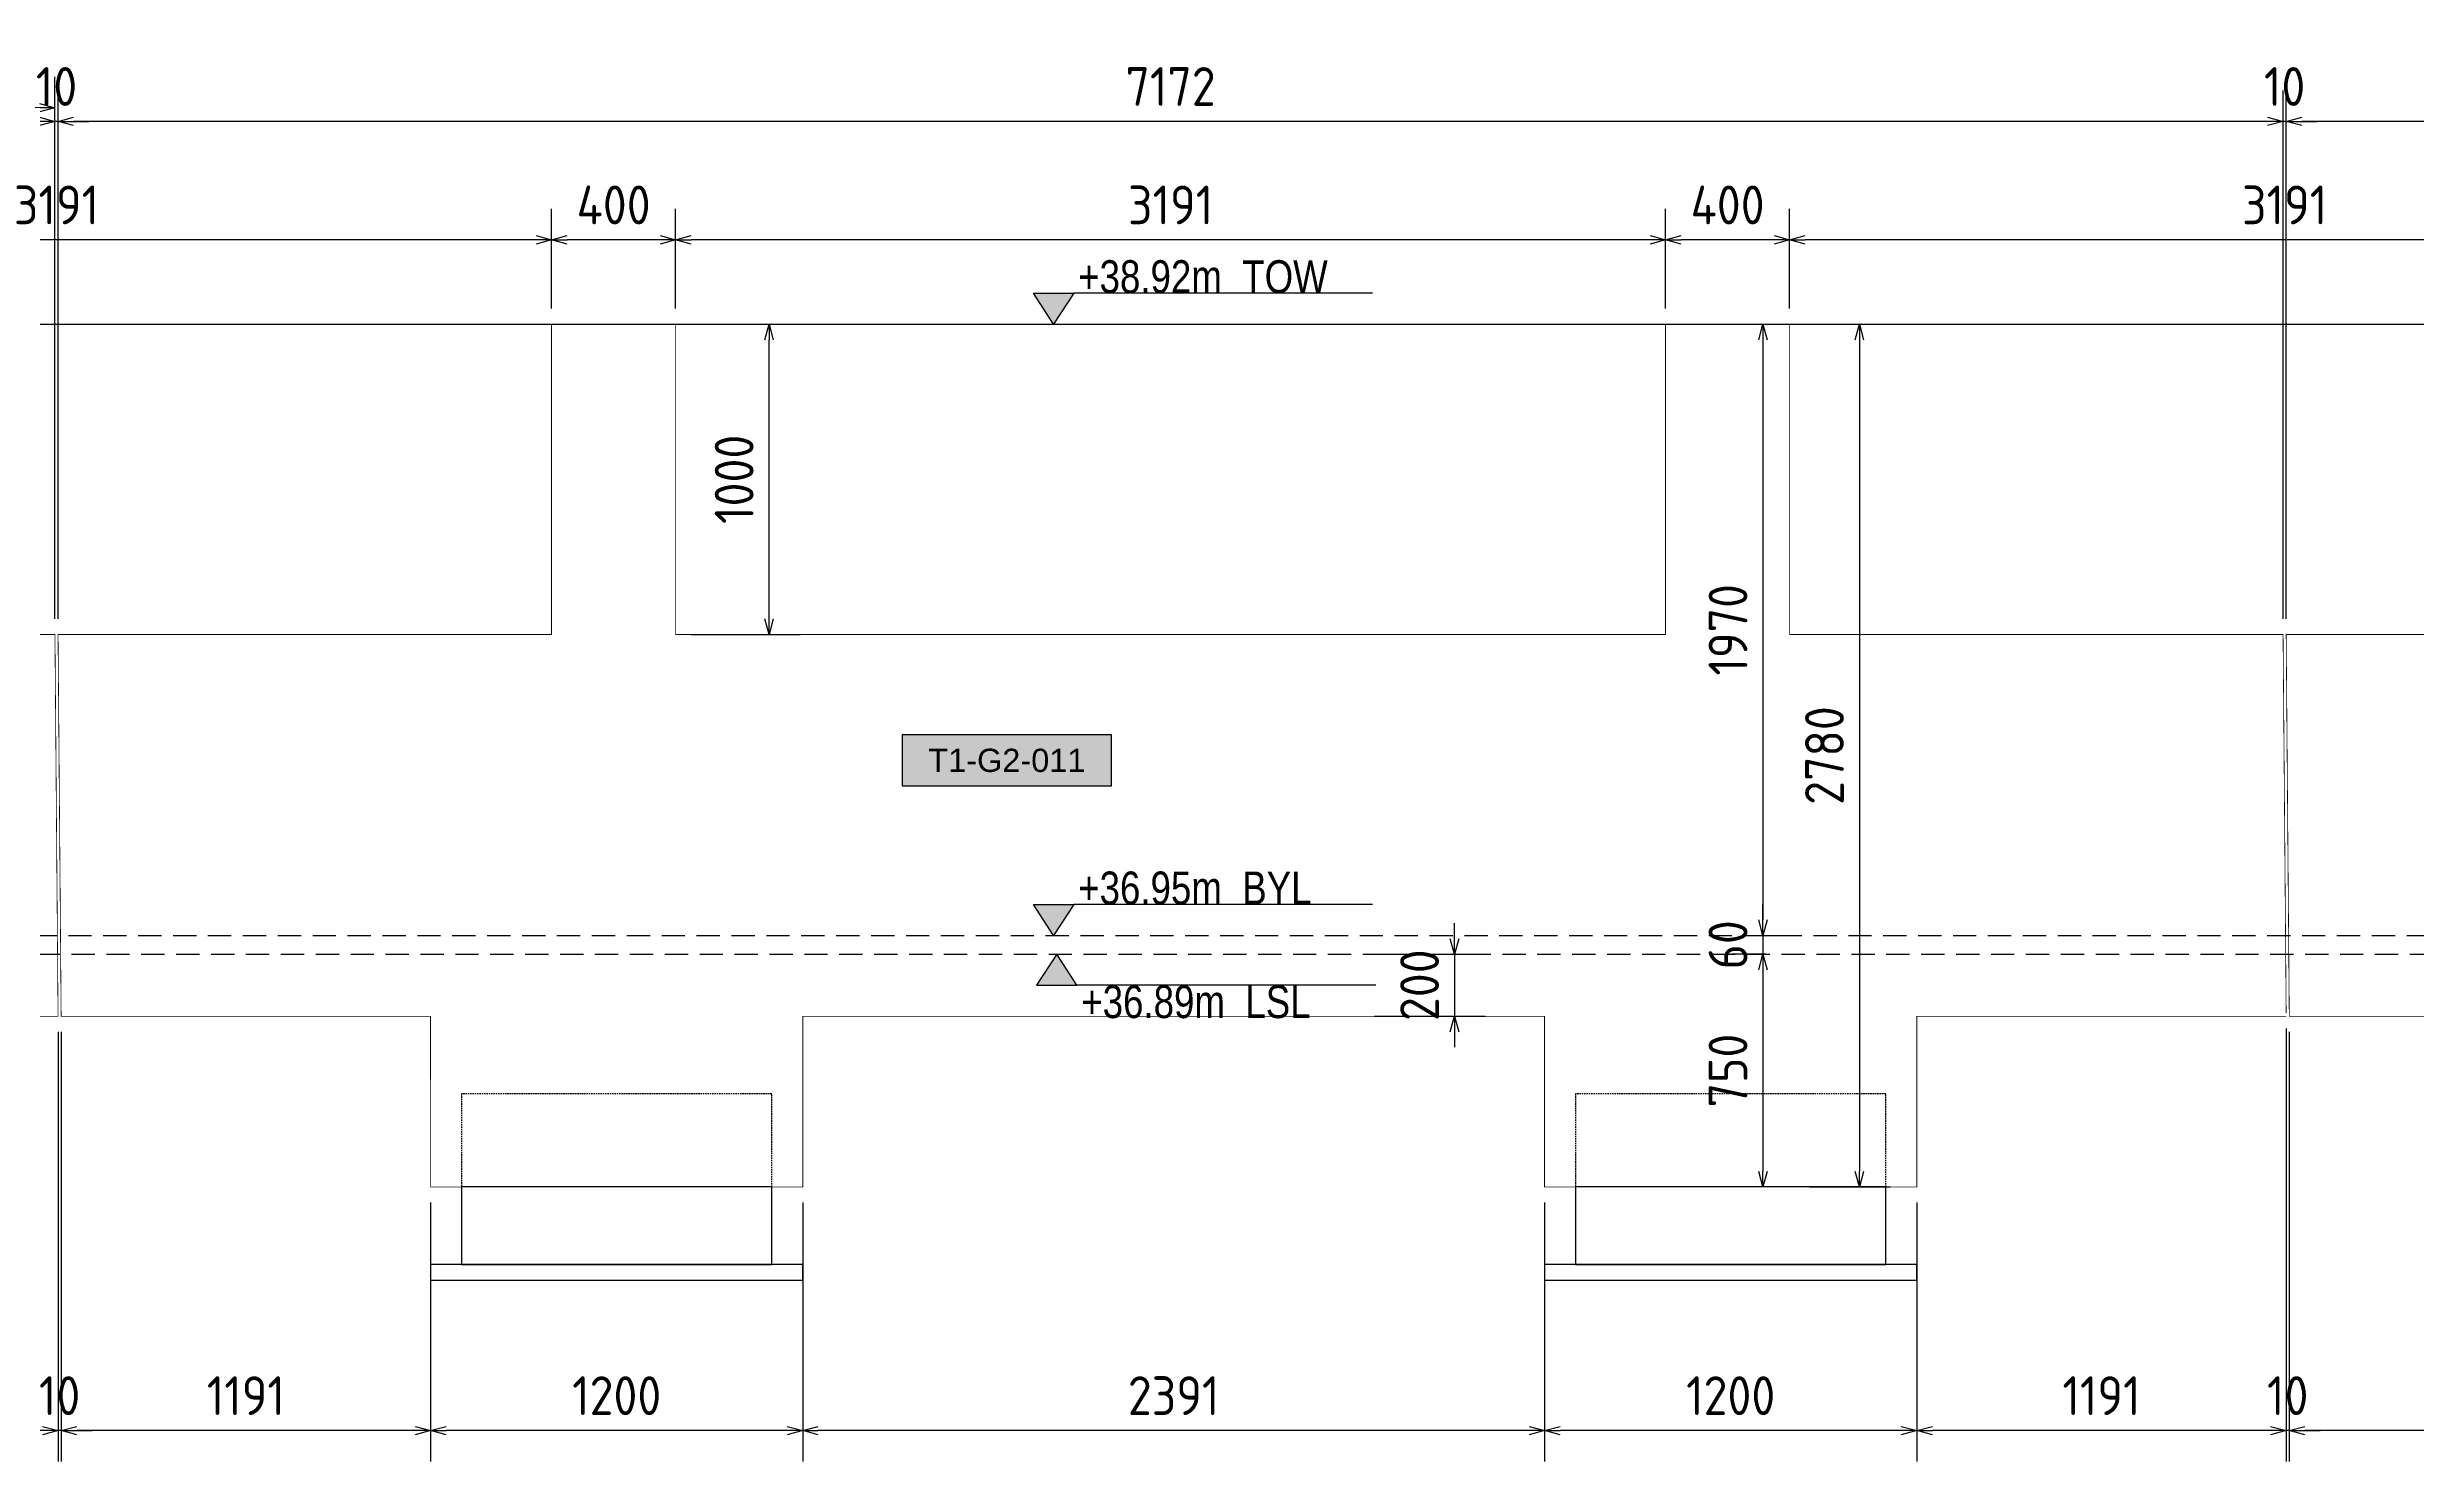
# Model space of a CAD drawing. Header units: centimetres. Extents: x -6122352 to 6876996, y -1694241 to 2592194.
# Drawn here: x 3308152 to 3315789, y 116552 to 121110 of the extents above; entities that cross this region are included whole.
import ezdxf
from ezdxf.enums import TextEntityAlignment as Align

# ---------------------------------------------------------------- set-up
doc = ezdxf.new("R2010")
doc.units = ezdxf.units.CM
doc.header["$MEASUREMENT"] = 0
doc.header["$PDMODE"] = 66
doc.header["$PDSIZE"] = 100
for name, pattern in [('23585-XR-AR-END-SETTING OUT PLAN$0$HIDDEN', [0.375, 0.25, -0.125]), ('CENTER', [2, 1.25, -0.25, 0.25, -0.25]), ('DASHED2', [0.375, 0.25, -0.125])]:
    doc.linetypes.add(name, pattern=pattern)
doc.layers.get('Defpoints').update_dxf_attribs({"color": 255, "linetype": 'CENTER'})
for name, color, linetype in [('00-MI-DIM', 7, 'Continuous'), ('@MI-TYPE-01', 30, 'Continuous'), ('@MI-TYPE-02', 6, 'Continuous'), ('JML-Dimension', 1, 'Continuous'), ('PANEL-TAGS', 7, 'Continuous'), ('SECTION', 130, 'Continuous')]:
    doc.layers.add(name, color=color, linetype=linetype)
doc.styles.add('PANELTAG_STYLE', font='arial.ttf')
doc.styles.add('Schueco-BEMSTIL', font='isocpeur.ttf', dxfattribs={"width": 0.9})
doc.styles.add('txt-Pisa-std', font='arial.ttf', dxfattribs={"width": 0.8})
doc.dimstyles.new('MI- JWC-TXT-2.5 MM', dxfattribs={"dimscale": 1.5, "dimtxt": 2.5, "dimasz": 1, "dimexe": 2, "dimexo": 1, "dimgap": 1, "dimtad": 1, "dimdec": 0, "dimdsep": 46, "dimtxsty": 'Schueco-BEMSTIL', "dimblk": 'OPEN30', "dimcen": 0, "dimdle": 2, "dimclrd": 140, "dimclre": 8, "dimclrt": 40, "dimadec": 0, "dimazin": 2, "dimtfac": 1, "dimtdec": 0, "dimtix": 1, "dimtmove": 2, "dimatfit": 3, "dimldrblk": 'OPEN', "dimfxl": 2, "dimlwd": -1, "dimlwe": -1, "dimarcsym": 0})

# ---------------------------------------------------------------- blocks, each defined once
blk = doc.blocks.new('T1-FOOTING ELEVATION')
at = {"color": 9}
blk.add_lwpolyline([(-600, -250), (600, -250), (600, -300), (-600, -300)], close=True, dxfattribs=at)
at = {"layer": '@MI-TYPE-01', "color": 114, "linetype": '23585-XR-AR-END-SETTING OUT PLAN$0$HIDDEN', "ltscale": 20, "true_color": 0x139b48}
blk.add_lwpolyline([(-500, 0), (-500, 300), (500, 300), (500, 0)], dxfattribs=at)
at = {"layer": '@MI-TYPE-01', "color": 114, "true_color": 0x139b48}
blk.add_lwpolyline([(-500, 0), (500, 0), (500, -250), (-500, -250)], close=True, dxfattribs=at)
blk = doc.blocks.new('_Open30')
at = {"color": 0, "linetype": 'ByBlock', "lineweight": -2}
for p, q in [((-1, 0.27), (0, 0)), ((0, 0), (-1, -0.27)), ((0, 0), (-1, 0))]:
    blk.add_line(p, q, dxfattribs=at)
blk = doc.blocks.new('*D1158')
at = {"layer": '@MI-TYPE-02', "color": 8, "transparency": 16777216}
for p, q in [((3313617.8, 120217.8), (3313781.7, 120217.8)), ((3313617.8, 118247.8), (3313781.7, 118247.8))]:
    blk.add_line(p, q, dxfattribs=at)
at = {"layer": '@MI-TYPE-02', "color": 140, "transparency": 16777216}
blk.add_line((3313681.7, 120167.8), (3313681.7, 118297.8), dxfattribs=at)
at = {"layer": 'Defpoints', "color": 0, "transparency": 16777216}
for p in [(3313567.8, 120217.8), (3313567.8, 118247.8), (3313681.7, 118247.8)]:
    blk.add_point(p, dxfattribs=at)
at = {"layer": '@MI-TYPE-02', "color": 140, "transparency": 16777216, "xscale": 50, "yscale": 50, "zscale": 50}
for p, rotation in [((3313681.7, 120217.8), 90), ((3313681.7, 118247.8), 270)]:
    blk.add_blockref('_Open30', p, dxfattribs=dict(at, rotation=rotation))
at = {"layer": '@MI-TYPE-02', "color": 40, "transparency": 16777216, "insert": (3313569.2, 119232.8), "char_height": 125, "attachment_point": 5, "rotation": 90, "style": 'Schueco-BEMSTIL'}
blk.add_mtext('1970', dxfattribs=at)
blk = doc.blocks.new('_Open')
at = {"color": 0, "linetype": 'ByBlock', "lineweight": -2}
for p, q in [((-1, 0.2), (0, 0)), ((-1, -0.2), (0, 0)), ((0, 0), (-1, 0))]:
    blk.add_line(p, q, dxfattribs=at)
blk = doc.blocks.new('*D1159')
at = {"layer": '@MI-TYPE-02', "color": 140, "transparency": 16777216}
for p, q in [((3313681.7, 118297.8), (3313681.7, 118347.8)), ((3313681.7, 118247.8), (3313681.7, 118187.5)), ((3313681.7, 118137.5), (3313681.7, 118087.5))]:
    blk.add_line(p, q, dxfattribs=at)
at = {"layer": '@MI-TYPE-02', "color": 8, "transparency": 16777216}
for p, q in [((3313617.8, 118247.8), (3313781.7, 118247.8)), ((3313691.5, 118187.5), (3313581.7, 118187.5))]:
    blk.add_line(p, q, dxfattribs=at)
at = {"layer": 'Defpoints', "color": 0, "transparency": 16777216}
for p in [(3313567.8, 118247.8), (3313681.7, 118187.5), (3313741.5, 118187.5)]:
    blk.add_point(p, dxfattribs=at)
at = {"layer": '@MI-TYPE-02', "color": 140, "transparency": 16777216, "xscale": 50, "yscale": 50, "zscale": 50}
for p, rotation in [((3313681.7, 118247.8), 270), ((3313681.7, 118187.5), 90)]:
    blk.add_blockref('_Open30', p, dxfattribs=dict(at, rotation=rotation))
at = {"layer": '@MI-TYPE-02', "color": 40, "transparency": 16777216, "insert": (3313569.2, 118217.7), "char_height": 125, "attachment_point": 5, "rotation": 90, "style": 'Schueco-BEMSTIL'}
blk.add_mtext('60', dxfattribs=at)
blk = doc.blocks.new('*D1160')
at = {"layer": '@MI-TYPE-02', "color": 8, "transparency": 16777216}
for p, q in [((3313691.5, 118187.5), (3313581.7, 118187.5)), ((3313735.8, 117437.5), (3313581.7, 117437.5))]:
    blk.add_line(p, q, dxfattribs=at)
at = {"layer": '@MI-TYPE-02', "color": 140, "transparency": 16777216}
blk.add_line((3313681.7, 118137.5), (3313681.7, 117487.5), dxfattribs=at)
at = {"layer": 'Defpoints', "color": 0, "transparency": 16777216}
for p in [(3313741.5, 118187.5), (3313681.7, 117437.5), (3313785.8, 117437.5)]:
    blk.add_point(p, dxfattribs=at)
at = {"layer": '@MI-TYPE-02', "color": 140, "transparency": 16777216, "xscale": 50, "yscale": 50, "zscale": 50}
for p, rotation in [((3313681.7, 118187.5), 90), ((3313681.7, 117437.5), 270)]:
    blk.add_blockref('_Open30', p, dxfattribs=dict(at, rotation=rotation))
at = {"layer": '@MI-TYPE-02', "color": 40, "transparency": 16777216, "insert": (3313569.2, 117812.5), "char_height": 125, "attachment_point": 5, "rotation": 90, "style": 'Schueco-BEMSTIL'}
blk.add_mtext('750', dxfattribs=at)
blk = doc.blocks.new('*D1161')
at = {"layer": '@MI-TYPE-02', "color": 140, "transparency": 16777216}
for p, q in [((3312687.5, 118237.5), (3312687.5, 118287.5)), ((3312687.5, 118187.5), (3312687.5, 117987.5)), ((3312687.5, 117937.5), (3312687.5, 117887.5))]:
    blk.add_line(p, q, dxfattribs=at)
at = {"layer": '@MI-TYPE-02', "color": 8, "transparency": 16777216}
for p, q in [((3312429.7, 118187.5), (3312787.5, 118187.5)), ((3312429.7, 117987.5), (3312787.5, 117987.5))]:
    blk.add_line(p, q, dxfattribs=at)
at = {"layer": 'Defpoints', "color": 0, "transparency": 16777216}
for p in [(3312379.7, 118187.5), (3312379.7, 117987.5), (3312687.5, 117987.5)]:
    blk.add_point(p, dxfattribs=at)
at = {"layer": '@MI-TYPE-02', "color": 140, "transparency": 16777216, "xscale": 50, "yscale": 50, "zscale": 50}
for p, rotation in [((3312687.5, 118187.5), 270), ((3312687.5, 117987.5), 90)]:
    blk.add_blockref('_Open30', p, dxfattribs=dict(at, rotation=rotation))
at = {"layer": '@MI-TYPE-02', "color": 40, "transparency": 16777216, "insert": (3312575, 118087.5), "char_height": 125, "attachment_point": 5, "rotation": 90, "style": 'Schueco-BEMSTIL'}
blk.add_mtext('200', dxfattribs=at)
blk = doc.blocks.new('*D1162')
at = {"layer": '@MI-TYPE-02', "color": 8, "transparency": 16777216}
for p, q in [((3310227, 120217.8), (3310578.1, 120217.8)), ((3310227, 119217.8), (3310578.1, 119217.8))]:
    blk.add_line(p, q, dxfattribs=at)
at = {"layer": '@MI-TYPE-02', "color": 140, "transparency": 16777216}
blk.add_line((3310478.1, 119267.8), (3310478.1, 120167.8), dxfattribs=at)
at = {"layer": 'Defpoints', "color": 0, "transparency": 16777216}
for p in [(3310177, 120217.8), (3310478.1, 120217.8), (3310177, 119217.8)]:
    blk.add_point(p, dxfattribs=at)
at = {"layer": '@MI-TYPE-02', "color": 140, "transparency": 16777216, "xscale": 50, "yscale": 50, "zscale": 50}
for p, rotation in [((3310478.1, 120217.8), 90), ((3310478.1, 119217.8), 270)]:
    blk.add_blockref('_Open30', p, dxfattribs=dict(at, rotation=rotation))
at = {"layer": '@MI-TYPE-02', "color": 40, "transparency": 16777216, "insert": (3310365.6, 119717.8), "char_height": 125, "attachment_point": 5, "rotation": 90, "style": 'Schueco-BEMSTIL'}
blk.add_mtext('1000', dxfattribs=at)
blk = doc.blocks.new('*D1229')
at = {"layer": '00-MI-DIM', "color": 8, "transparency": 16777216}
for p, q in [((3313767.8, 120267.8), (3313767.8, 120589.5)), ((3316958.9, 120267.8), (3316958.9, 120589.5))]:
    blk.add_line(p, q, dxfattribs=at)
at = {"layer": '00-MI-DIM', "color": 140, "transparency": 16777216}
blk.add_line((3316908.9, 120489.5), (3313817.8, 120489.5), dxfattribs=at)
at = {"layer": 'Defpoints', "color": 0, "transparency": 16777216}
for p in [(3313767.8, 120489.5), (3313767.8, 120217.8), (3316958.9, 120217.8)]:
    blk.add_point(p, dxfattribs=at)
at = {"layer": '00-MI-DIM', "color": 140, "transparency": 16777216, "xscale": 50, "yscale": 50, "zscale": 50, "rotation": 180}
blk.add_blockref('_Open30', (3313767.8, 120489.5), dxfattribs=at)
at = {"layer": '00-MI-DIM', "color": 140, "transparency": 16777216, "xscale": 50, "yscale": 50, "zscale": 50}
blk.add_blockref('_Open30', (3316958.9, 120489.5), dxfattribs=at)
at = {"layer": '00-MI-DIM', "color": 40, "transparency": 16777216, "insert": (3315363.4, 120602), "char_height": 125, "attachment_point": 5, "style": 'Schueco-BEMSTIL'}
blk.add_mtext('3191', dxfattribs=at)
blk = doc.blocks.new('*D1230')
at = {"layer": '00-MI-DIM', "color": 8, "transparency": 16777216}
for p, q in [((3313367.8, 120267.8), (3313367.8, 120589.5)), ((3313767.8, 120267.8), (3313767.8, 120589.5))]:
    blk.add_line(p, q, dxfattribs=at)
at = {"layer": '00-MI-DIM', "color": 140, "transparency": 16777216}
blk.add_line((3313717.8, 120489.5), (3313417.8, 120489.5), dxfattribs=at)
at = {"layer": 'Defpoints', "color": 0, "transparency": 16777216}
for p in [(3313367.8, 120489.5), (3313367.8, 120217.8), (3313767.8, 120217.8)]:
    blk.add_point(p, dxfattribs=at)
at = {"layer": '00-MI-DIM', "color": 140, "transparency": 16777216, "xscale": 50, "yscale": 50, "zscale": 50, "rotation": 180}
blk.add_blockref('_Open30', (3313367.8, 120489.5), dxfattribs=at)
at = {"layer": '00-MI-DIM', "color": 140, "transparency": 16777216, "xscale": 50, "yscale": 50, "zscale": 50}
blk.add_blockref('_Open30', (3313767.8, 120489.5), dxfattribs=at)
at = {"layer": '00-MI-DIM', "color": 40, "transparency": 16777216, "insert": (3313567.8, 120602), "char_height": 125, "attachment_point": 5, "style": 'Schueco-BEMSTIL'}
blk.add_mtext('400', dxfattribs=at)
blk = doc.blocks.new('*D1231')
at = {"layer": '00-MI-DIM', "color": 8, "transparency": 16777216}
for p, q in [((3310177, 120267.8), (3310177, 120589.5)), ((3313367.8, 120267.8), (3313367.8, 120589.5))]:
    blk.add_line(p, q, dxfattribs=at)
at = {"layer": '00-MI-DIM', "color": 140, "transparency": 16777216}
blk.add_line((3313317.8, 120489.5), (3310227, 120489.5), dxfattribs=at)
at = {"layer": 'Defpoints', "color": 0, "transparency": 16777216}
for p in [(3310177, 120489.5), (3310177, 120217.8), (3313367.8, 120217.8)]:
    blk.add_point(p, dxfattribs=at)
at = {"layer": '00-MI-DIM', "color": 140, "transparency": 16777216, "xscale": 50, "yscale": 50, "zscale": 50, "rotation": 180}
blk.add_blockref('_Open30', (3310177, 120489.5), dxfattribs=at)
at = {"layer": '00-MI-DIM', "color": 140, "transparency": 16777216, "xscale": 50, "yscale": 50, "zscale": 50}
blk.add_blockref('_Open30', (3313367.8, 120489.5), dxfattribs=at)
at = {"layer": '00-MI-DIM', "color": 40, "transparency": 16777216, "insert": (3311772.4, 120602), "char_height": 125, "attachment_point": 5, "style": 'Schueco-BEMSTIL'}
blk.add_mtext('3191', dxfattribs=at)
blk = doc.blocks.new('*D1232')
at = {"layer": '00-MI-DIM', "color": 8, "transparency": 16777216}
for p, q in [((3309777, 120267.8), (3309777, 120589.5)), ((3310177, 120267.8), (3310177, 120589.5))]:
    blk.add_line(p, q, dxfattribs=at)
at = {"layer": '00-MI-DIM', "color": 140, "transparency": 16777216}
blk.add_line((3310127, 120489.5), (3309827, 120489.5), dxfattribs=at)
at = {"layer": 'Defpoints', "color": 0, "transparency": 16777216}
for p in [(3309777, 120489.5), (3309777, 120217.8), (3310177, 120217.8)]:
    blk.add_point(p, dxfattribs=at)
at = {"layer": '00-MI-DIM', "color": 140, "transparency": 16777216, "xscale": 50, "yscale": 50, "zscale": 50, "rotation": 180}
blk.add_blockref('_Open30', (3309777, 120489.5), dxfattribs=at)
at = {"layer": '00-MI-DIM', "color": 140, "transparency": 16777216, "xscale": 50, "yscale": 50, "zscale": 50}
blk.add_blockref('_Open30', (3310177, 120489.5), dxfattribs=at)
at = {"layer": '00-MI-DIM', "color": 40, "transparency": 16777216, "insert": (3309977, 120602), "char_height": 125, "attachment_point": 5, "style": 'Schueco-BEMSTIL'}
blk.add_mtext('400', dxfattribs=at)
blk = doc.blocks.new('*D1233')
at = {"layer": '00-MI-DIM', "color": 8, "transparency": 16777216}
for p, q in [((3306585.6, 120267.8), (3306585.6, 120589.5)), ((3309777, 120267.8), (3309777, 120589.5))]:
    blk.add_line(p, q, dxfattribs=at)
at = {"layer": '00-MI-DIM', "color": 140, "transparency": 16777216}
blk.add_line((3309727, 120489.5), (3306635.6, 120489.5), dxfattribs=at)
at = {"layer": 'Defpoints', "color": 0, "transparency": 16777216}
for p in [(3306585.6, 120489.5), (3306585.6, 120217.8), (3309777, 120217.8)]:
    blk.add_point(p, dxfattribs=at)
at = {"layer": '00-MI-DIM', "color": 140, "transparency": 16777216, "xscale": 50, "yscale": 50, "zscale": 50, "rotation": 180}
blk.add_blockref('_Open30', (3306585.6, 120489.5), dxfattribs=at)
at = {"layer": '00-MI-DIM', "color": 140, "transparency": 16777216, "xscale": 50, "yscale": 50, "zscale": 50}
blk.add_blockref('_Open30', (3309777, 120489.5), dxfattribs=at)
at = {"layer": '00-MI-DIM', "color": 40, "transparency": 16777216, "insert": (3308181.3, 120602), "char_height": 125, "attachment_point": 5, "style": 'Schueco-BEMSTIL'}
blk.add_mtext('3191', dxfattribs=at)
blk = doc.blocks.new('*D1195')
at = {"layer": '00-MI-DIM', "color": 8, "transparency": 16777216}
for p, q in [((3315368.4, 119267.8), (3315368.4, 120971.2)), ((3320948.1, 120267.8), (3320948.1, 120971.2))]:
    blk.add_line(p, q, dxfattribs=at)
at = {"layer": '00-MI-DIM', "color": 140, "transparency": 16777216}
blk.add_line((3320898.1, 120871.2), (3315418.4, 120871.2), dxfattribs=at)
at = {"layer": 'Defpoints', "color": 0, "transparency": 16777216}
for p in [(3315368.4, 120871.2), (3320948.1, 120217.8), (3315368.4, 119217.8)]:
    blk.add_point(p, dxfattribs=at)
at = {"layer": '00-MI-DIM', "color": 140, "transparency": 16777216, "xscale": 50, "yscale": 50, "zscale": 50, "rotation": 180}
blk.add_blockref('_Open30', (3315368.4, 120871.2), dxfattribs=at)
at = {"layer": '00-MI-DIM', "color": 140, "transparency": 16777216, "xscale": 50, "yscale": 50, "zscale": 50}
blk.add_blockref('_Open30', (3320948.1, 120871.2), dxfattribs=at)
at = {"layer": '00-MI-DIM', "color": 40, "transparency": 16777216, "insert": (3318158.2, 120983.7), "char_height": 125, "attachment_point": 5, "style": 'Schueco-BEMSTIL'}
blk.add_mtext('5580', dxfattribs=at)
blk = doc.blocks.new('*D1196')
at = {"layer": '00-MI-DIM', "color": 8, "transparency": 16777216}
for p, q in [((3315358.4, 119267.8), (3315358.4, 120971.2)), ((3315368.4, 119267.8), (3315368.4, 120971.2))]:
    blk.add_line(p, q, dxfattribs=at)
at = {"layer": '00-MI-DIM', "color": 140, "transparency": 16777216}
for p, q in [((3315308.4, 120871.2), (3315258.4, 120871.2)), ((3315368.4, 120871.2), (3315358.4, 120871.2)), ((3315418.4, 120871.2), (3315468.4, 120871.2))]:
    blk.add_line(p, q, dxfattribs=at)
at = {"layer": 'Defpoints', "color": 0, "transparency": 16777216}
for p in [(3315358.4, 120871.2), (3315358.4, 119217.8), (3315368.4, 119217.8)]:
    blk.add_point(p, dxfattribs=at)
at = {"layer": '00-MI-DIM', "color": 140, "transparency": 16777216, "xscale": 50, "yscale": 50, "zscale": 50}
blk.add_blockref('_Open30', (3315358.4, 120871.2), dxfattribs=at)
at = {"layer": '00-MI-DIM', "color": 140, "transparency": 16777216, "xscale": 50, "yscale": 50, "zscale": 50, "rotation": 180}
blk.add_blockref('_Open30', (3315368.4, 120871.2), dxfattribs=at)
at = {"layer": '00-MI-DIM', "color": 40, "transparency": 16777216, "insert": (3315363.4, 120983.7), "char_height": 125, "attachment_point": 5, "style": 'Schueco-BEMSTIL'}
blk.add_mtext('10', dxfattribs=at)
blk = doc.blocks.new('*D1197')
at = {"layer": '00-MI-DIM', "color": 8, "transparency": 16777216}
for p, q in [((3308186.3, 119267.8), (3308186.3, 120971.2)), ((3315358.4, 119267.8), (3315358.4, 120971.2))]:
    blk.add_line(p, q, dxfattribs=at)
at = {"layer": '00-MI-DIM', "color": 140, "transparency": 16777216}
blk.add_line((3315308.4, 120871.2), (3308236.3, 120871.2), dxfattribs=at)
at = {"layer": 'Defpoints', "color": 0, "transparency": 16777216}
for p in [(3308186.3, 120871.2), (3308186.3, 119217.8), (3315358.4, 119217.8)]:
    blk.add_point(p, dxfattribs=at)
at = {"layer": '00-MI-DIM', "color": 140, "transparency": 16777216, "xscale": 50, "yscale": 50, "zscale": 50, "rotation": 180}
blk.add_blockref('_Open30', (3308186.3, 120871.2), dxfattribs=at)
at = {"layer": '00-MI-DIM', "color": 140, "transparency": 16777216, "xscale": 50, "yscale": 50, "zscale": 50}
blk.add_blockref('_Open30', (3315358.4, 120871.2), dxfattribs=at)
at = {"layer": '00-MI-DIM', "color": 40, "transparency": 16777216, "insert": (3311772.3, 120983.7), "char_height": 125, "attachment_point": 5, "style": 'Schueco-BEMSTIL'}
blk.add_mtext('7172', dxfattribs=at)
blk = doc.blocks.new('*D1198')
at = {"layer": '00-MI-DIM', "color": 8, "transparency": 16777216}
for p, q in [((3308176.3, 119267.8), (3308176.3, 120971.2)), ((3308186.3, 119267.8), (3308186.3, 120971.2))]:
    blk.add_line(p, q, dxfattribs=at)
at = {"layer": '00-MI-DIM', "color": 140, "transparency": 16777216}
for p, q in [((3308126.3, 120871.2), (3308076.3, 120871.2)), ((3308186.3, 120871.2), (3308176.3, 120871.2)), ((3308236.3, 120871.2), (3308286.3, 120871.2))]:
    blk.add_line(p, q, dxfattribs=at)
at = {"layer": 'Defpoints', "color": 0, "transparency": 16777216}
for p in [(3308176.3, 120871.2), (3308176.3, 119217.8), (3308186.3, 119217.8)]:
    blk.add_point(p, dxfattribs=at)
at = {"layer": '00-MI-DIM', "color": 140, "transparency": 16777216, "xscale": 50, "yscale": 50, "zscale": 50}
blk.add_blockref('_Open30', (3308176.3, 120871.2), dxfattribs=at)
at = {"layer": '00-MI-DIM', "color": 140, "transparency": 16777216, "xscale": 50, "yscale": 50, "zscale": 50, "rotation": 180}
blk.add_blockref('_Open30', (3308186.3, 120871.2), dxfattribs=at)
at = {"layer": '00-MI-DIM', "color": 40, "transparency": 16777216, "insert": (3308181.3, 120983.7), "char_height": 125, "attachment_point": 5, "style": 'Schueco-BEMSTIL'}
blk.add_mtext('10', dxfattribs=at)
blk = doc.blocks.new('*D1199')
at = {"layer": '00-MI-DIM', "color": 8, "transparency": 16777216}
for p, q in [((3302597.9, 119325.5), (3302597.9, 121015.1)), ((3308176.3, 119267.8), (3308176.3, 121015.1))]:
    blk.add_line(p, q, dxfattribs=at)
at = {"layer": '00-MI-DIM', "color": 140, "transparency": 16777216}
blk.add_line((3308126.3, 120915.1), (3302647.9, 120915.1), dxfattribs=at)
at = {"layer": 'Defpoints', "color": 0, "transparency": 16777216}
for p in [(3302597.9, 120915.1), (3302597.9, 119275.5), (3308176.3, 119217.8)]:
    blk.add_point(p, dxfattribs=at)
at = {"layer": '00-MI-DIM', "color": 140, "transparency": 16777216, "xscale": 50, "yscale": 50, "zscale": 50, "rotation": 180}
blk.add_blockref('_Open30', (3302597.9, 120915.1), dxfattribs=at)
at = {"layer": '00-MI-DIM', "color": 140, "transparency": 16777216, "xscale": 50, "yscale": 50, "zscale": 50}
blk.add_blockref('_Open30', (3308176.3, 120915.1), dxfattribs=at)
at = {"layer": '00-MI-DIM', "color": 40, "transparency": 16777216, "insert": (3305387.1, 121027.6), "char_height": 125, "attachment_point": 5, "style": 'Schueco-BEMSTIL'}
blk.add_mtext('5578', dxfattribs=at)
blk = doc.blocks.new('*D1251')
at = {"layer": '00-MI-DIM', "color": 8, "transparency": 16777216}
for p, q in [((3315378.3, 117937.5), (3315378.3, 116552.3)), ((3316568.9, 117387.5), (3316568.9, 116552.3))]:
    blk.add_line(p, q, dxfattribs=at)
at = {"layer": '00-MI-DIM', "color": 140, "transparency": 16777216}
blk.add_line((3316518.9, 116652.3), (3315428.3, 116652.3), dxfattribs=at)
at = {"layer": 'Defpoints', "color": 0, "transparency": 16777216}
for p in [(3315378.3, 117987.5), (3316568.9, 117437.5), (3315378.3, 116652.3)]:
    blk.add_point(p, dxfattribs=at)
at = {"layer": '00-MI-DIM', "color": 140, "transparency": 16777216, "xscale": 50, "yscale": 50, "zscale": 50, "rotation": 180}
blk.add_blockref('_Open30', (3315378.3, 116652.3), dxfattribs=at)
at = {"layer": '00-MI-DIM', "color": 140, "transparency": 16777216, "xscale": 50, "yscale": 50, "zscale": 50}
blk.add_blockref('_Open30', (3316568.9, 116652.3), dxfattribs=at)
at = {"layer": '00-MI-DIM', "color": 40, "transparency": 16777216, "insert": (3315973.6, 116764.8), "char_height": 125, "attachment_point": 5, "style": 'Schueco-BEMSTIL'}
blk.add_mtext('1191', dxfattribs=at)
blk = doc.blocks.new('*D1252')
at = {"layer": '00-MI-DIM', "color": 8, "transparency": 16777216}
for p, q in [((3315368.3, 117947.5), (3315368.3, 116552.3)), ((3315378.3, 117937.5), (3315378.3, 116552.3))]:
    blk.add_line(p, q, dxfattribs=at)
at = {"layer": '00-MI-DIM', "color": 140, "transparency": 16777216}
for p, q in [((3315318.3, 116652.3), (3315268.3, 116652.3)), ((3315378.3, 116652.3), (3315368.3, 116652.3)), ((3315428.3, 116652.3), (3315478.3, 116652.3))]:
    blk.add_line(p, q, dxfattribs=at)
at = {"layer": 'Defpoints', "color": 0, "transparency": 16777216}
for p in [(3315368.3, 117997.5), (3315378.3, 117987.5), (3315368.3, 116652.3)]:
    blk.add_point(p, dxfattribs=at)
at = {"layer": '00-MI-DIM', "color": 140, "transparency": 16777216, "xscale": 50, "yscale": 50, "zscale": 50}
blk.add_blockref('_Open30', (3315368.3, 116652.3), dxfattribs=at)
at = {"layer": '00-MI-DIM', "color": 140, "transparency": 16777216, "xscale": 50, "yscale": 50, "zscale": 50, "rotation": 180}
blk.add_blockref('_Open30', (3315378.3, 116652.3), dxfattribs=at)
at = {"layer": '00-MI-DIM', "color": 40, "transparency": 16777216, "insert": (3315373.3, 116764.8), "char_height": 125, "attachment_point": 5, "style": 'Schueco-BEMSTIL'}
blk.add_mtext('10', dxfattribs=at)
blk = doc.blocks.new('*D1253')
at = {"layer": '00-MI-DIM', "color": 8, "transparency": 16777216}
for p, q in [((3315368.3, 117947.5), (3315368.3, 116552.3)), ((3314177.8, 117387.5), (3314177.8, 116552.3))]:
    blk.add_line(p, q, dxfattribs=at)
at = {"layer": '00-MI-DIM', "color": 140, "transparency": 16777216}
blk.add_line((3315318.3, 116652.3), (3314227.8, 116652.3), dxfattribs=at)
at = {"layer": 'Defpoints', "color": 0, "transparency": 16777216}
for p in [(3315368.3, 117997.5), (3314177.8, 117437.5), (3314177.8, 116652.3)]:
    blk.add_point(p, dxfattribs=at)
at = {"layer": '00-MI-DIM', "color": 140, "transparency": 16777216, "xscale": 50, "yscale": 50, "zscale": 50, "rotation": 180}
blk.add_blockref('_Open30', (3314177.8, 116652.3), dxfattribs=at)
at = {"layer": '00-MI-DIM', "color": 140, "transparency": 16777216, "xscale": 50, "yscale": 50, "zscale": 50}
blk.add_blockref('_Open30', (3315368.3, 116652.3), dxfattribs=at)
at = {"layer": '00-MI-DIM', "color": 40, "transparency": 16777216, "insert": (3314773.1, 116764.8), "char_height": 125, "attachment_point": 5, "style": 'Schueco-BEMSTIL'}
blk.add_mtext('1191', dxfattribs=at)
blk = doc.blocks.new('*D1254')
at = {"layer": '00-MI-DIM', "color": 8, "transparency": 16777216}
for p, q in [((3312977.8, 117387.5), (3312977.8, 116552.3)), ((3314177.8, 117387.5), (3314177.8, 116552.3))]:
    blk.add_line(p, q, dxfattribs=at)
at = {"layer": '00-MI-DIM', "color": 140, "transparency": 16777216}
blk.add_line((3314127.8, 116652.3), (3313027.8, 116652.3), dxfattribs=at)
at = {"layer": 'Defpoints', "color": 0, "transparency": 16777216}
for p in [(3312977.8, 117437.5), (3314177.8, 117437.5), (3312977.8, 116652.3)]:
    blk.add_point(p, dxfattribs=at)
at = {"layer": '00-MI-DIM', "color": 140, "transparency": 16777216, "xscale": 50, "yscale": 50, "zscale": 50, "rotation": 180}
blk.add_blockref('_Open30', (3312977.8, 116652.3), dxfattribs=at)
at = {"layer": '00-MI-DIM', "color": 140, "transparency": 16777216, "xscale": 50, "yscale": 50, "zscale": 50}
blk.add_blockref('_Open30', (3314177.8, 116652.3), dxfattribs=at)
at = {"layer": '00-MI-DIM', "color": 40, "transparency": 16777216, "insert": (3313577.8, 116764.8), "char_height": 125, "attachment_point": 5, "style": 'Schueco-BEMSTIL'}
blk.add_mtext('1200', dxfattribs=at)
blk = doc.blocks.new('*D1255')
at = {"layer": '00-MI-DIM', "color": 8, "transparency": 16777216}
for p, q in [((3310586.9, 117387.5), (3310586.9, 116552.3)), ((3312977.8, 117387.5), (3312977.8, 116552.3))]:
    blk.add_line(p, q, dxfattribs=at)
at = {"layer": '00-MI-DIM', "color": 140, "transparency": 16777216}
blk.add_line((3312927.8, 116652.3), (3310636.9, 116652.3), dxfattribs=at)
at = {"layer": 'Defpoints', "color": 0, "transparency": 16777216}
for p in [(3310586.9, 117437.5), (3312977.8, 117437.5), (3310586.9, 116652.3)]:
    blk.add_point(p, dxfattribs=at)
at = {"layer": '00-MI-DIM', "color": 140, "transparency": 16777216, "xscale": 50, "yscale": 50, "zscale": 50, "rotation": 180}
blk.add_blockref('_Open30', (3310586.9, 116652.3), dxfattribs=at)
at = {"layer": '00-MI-DIM', "color": 140, "transparency": 16777216, "xscale": 50, "yscale": 50, "zscale": 50}
blk.add_blockref('_Open30', (3312977.8, 116652.3), dxfattribs=at)
at = {"layer": '00-MI-DIM', "color": 40, "transparency": 16777216, "insert": (3311782.4, 116764.8), "char_height": 125, "attachment_point": 5, "style": 'Schueco-BEMSTIL'}
blk.add_mtext('2391', dxfattribs=at)
blk = doc.blocks.new('*D1256')
at = {"layer": '00-MI-DIM', "color": 8, "transparency": 16777216}
for p, q in [((3309387, 117387.5), (3309387, 116552.3)), ((3310586.9, 117387.5), (3310586.9, 116552.3))]:
    blk.add_line(p, q, dxfattribs=at)
at = {"layer": '00-MI-DIM', "color": 140, "transparency": 16777216}
blk.add_line((3310536.9, 116652.3), (3309437, 116652.3), dxfattribs=at)
at = {"layer": 'Defpoints', "color": 0, "transparency": 16777216}
for p in [(3309387, 117437.5), (3310586.9, 117437.5), (3309387, 116652.3)]:
    blk.add_point(p, dxfattribs=at)
at = {"layer": '00-MI-DIM', "color": 140, "transparency": 16777216, "xscale": 50, "yscale": 50, "zscale": 50, "rotation": 180}
blk.add_blockref('_Open30', (3309387, 116652.3), dxfattribs=at)
at = {"layer": '00-MI-DIM', "color": 140, "transparency": 16777216, "xscale": 50, "yscale": 50, "zscale": 50}
blk.add_blockref('_Open30', (3310586.9, 116652.3), dxfattribs=at)
at = {"layer": '00-MI-DIM', "color": 40, "transparency": 16777216, "insert": (3309987, 116764.8), "char_height": 125, "attachment_point": 5, "style": 'Schueco-BEMSTIL'}
blk.add_mtext('1200', dxfattribs=at)
blk = doc.blocks.new('*D1257')
at = {"layer": '00-MI-DIM', "color": 8, "transparency": 16777216}
for p, q in [((3308196.3, 117937.5), (3308196.3, 116552.3)), ((3309387, 117387.5), (3309387, 116552.3))]:
    blk.add_line(p, q, dxfattribs=at)
at = {"layer": '00-MI-DIM', "color": 140, "transparency": 16777216}
blk.add_line((3309337, 116652.3), (3308246.3, 116652.3), dxfattribs=at)
at = {"layer": 'Defpoints', "color": 0, "transparency": 16777216}
for p in [(3308196.3, 117987.5), (3309387, 117437.5), (3308196.3, 116652.3)]:
    blk.add_point(p, dxfattribs=at)
at = {"layer": '00-MI-DIM', "color": 140, "transparency": 16777216, "xscale": 50, "yscale": 50, "zscale": 50, "rotation": 180}
blk.add_blockref('_Open30', (3308196.3, 116652.3), dxfattribs=at)
at = {"layer": '00-MI-DIM', "color": 140, "transparency": 16777216, "xscale": 50, "yscale": 50, "zscale": 50}
blk.add_blockref('_Open30', (3309387, 116652.3), dxfattribs=at)
at = {"layer": '00-MI-DIM', "color": 40, "transparency": 16777216, "insert": (3308791.6, 116764.8), "char_height": 125, "attachment_point": 5, "style": 'Schueco-BEMSTIL'}
blk.add_mtext('1191', dxfattribs=at)
blk = doc.blocks.new('*D1258')
at = {"layer": '00-MI-DIM', "color": 8, "transparency": 16777216}
for p, q in [((3308186.3, 117937.5), (3308186.3, 116552.3)), ((3308196.3, 117937.5), (3308196.3, 116552.3))]:
    blk.add_line(p, q, dxfattribs=at)
at = {"layer": '00-MI-DIM', "color": 140, "transparency": 16777216}
for p, q in [((3308136.3, 116652.3), (3308086.3, 116652.3)), ((3308196.3, 116652.3), (3308186.3, 116652.3)), ((3308246.3, 116652.3), (3308296.3, 116652.3))]:
    blk.add_line(p, q, dxfattribs=at)
at = {"layer": 'Defpoints', "color": 0, "transparency": 16777216}
for p in [(3308186.3, 117987.5), (3308196.3, 117987.5), (3308186.3, 116652.3)]:
    blk.add_point(p, dxfattribs=at)
at = {"layer": '00-MI-DIM', "color": 140, "transparency": 16777216, "xscale": 50, "yscale": 50, "zscale": 50}
blk.add_blockref('_Open30', (3308186.3, 116652.3), dxfattribs=at)
at = {"layer": '00-MI-DIM', "color": 140, "transparency": 16777216, "xscale": 50, "yscale": 50, "zscale": 50, "rotation": 180}
blk.add_blockref('_Open30', (3308196.3, 116652.3), dxfattribs=at)
at = {"layer": '00-MI-DIM', "color": 40, "transparency": 16777216, "insert": (3308191.3, 116764.8), "char_height": 125, "attachment_point": 5, "style": 'Schueco-BEMSTIL'}
blk.add_mtext('10', dxfattribs=at)
blk = doc.blocks.new('*D1259')
at = {"layer": '00-MI-DIM', "color": 8, "transparency": 16777216}
for p, q in [((3308186.3, 117937.5), (3308186.3, 116552.3)), ((3306995.5, 117387.5), (3306995.5, 116552.3))]:
    blk.add_line(p, q, dxfattribs=at)
at = {"layer": '00-MI-DIM', "color": 140, "transparency": 16777216}
blk.add_line((3308136.3, 116652.3), (3307045.5, 116652.3), dxfattribs=at)
at = {"layer": 'Defpoints', "color": 0, "transparency": 16777216}
for p in [(3308186.3, 117987.5), (3306995.5, 117437.5), (3306995.5, 116652.3)]:
    blk.add_point(p, dxfattribs=at)
at = {"layer": '00-MI-DIM', "color": 140, "transparency": 16777216, "xscale": 50, "yscale": 50, "zscale": 50, "rotation": 180}
blk.add_blockref('_Open30', (3306995.5, 116652.3), dxfattribs=at)
at = {"layer": '00-MI-DIM', "color": 140, "transparency": 16777216, "xscale": 50, "yscale": 50, "zscale": 50}
blk.add_blockref('_Open30', (3308186.3, 116652.3), dxfattribs=at)
at = {"layer": '00-MI-DIM', "color": 40, "transparency": 16777216, "insert": (3307590.9, 116764.8), "char_height": 125, "attachment_point": 5, "style": 'Schueco-BEMSTIL'}
blk.add_mtext('1191', dxfattribs=at)
blk = doc.blocks.new('PANELTAG')
at = {"layer": 'PANEL-TAGS', "color": 1}
blk.add_lwpolyline([(-13.5, -3.3), (13.5, -3.3), (13.5, 3.3), (-13.5, 3.3)], close=True, dxfattribs=at)
at = {"layer": 'PANEL-TAGS', "color": 40, "true_color": 0xffd700}
blk.add_solid([(-13.5, -3.3), (13.5, -3.3), (-13.5, 3.3), (13.5, 3.3)], dxfattribs=at)
at = {"layer": 'PANEL-TAGS', "color": 5, "style": 'PANELTAG_STYLE'}
blk.add_attdef('TAGNO', text='', height=3, dxfattribs=at).set_placement((0, 0), align=Align.CENTER)
blk = doc.blocks.new('*U1144')
at = {"layer": 'JML-Dimension'}
h = blk.add_hatch(color=10, dxfattribs=at)
h.dxf.hatch_style = 1
h.paths.add_polyline_path([(0, 0), (-1.54, 2.37), (1.54, 2.37)])
blk.add_line((24.31, 2.37), (1.54, 2.37), dxfattribs=at)
blk.add_lwpolyline([(0, 0), (-1.54, 2.37), (1.54, 2.37), (0, 0)], dxfattribs=at)
at = {"color": 5, "style": 'txt-Pisa-std', "width": 0.8}
blk.add_attdef('+0.0', text='', height=2.5, dxfattribs=at).set_placement((1.87, 2.37), align=Align.BOTTOM_LEFT)
blk = doc.blocks.new('*U1145')
at = {"layer": 'JML-Dimension'}
h = blk.add_hatch(color=10, dxfattribs=at)
h.dxf.hatch_style = 1
h.paths.add_polyline_path([(0, 0), (-1.54, 2.37), (1.54, 2.37)])
blk.add_line((24.31, 2.37), (1.54, 2.37), dxfattribs=at)
blk.add_lwpolyline([(0, 0), (-1.54, 2.37), (1.54, 2.37), (0, 0)], dxfattribs=at)
at = {"color": 5, "style": 'txt-Pisa-std', "width": 0.8}
blk.add_attdef('+0.0', text='', height=2.5, dxfattribs=at).set_placement((1.87, 2.37), align=Align.BOTTOM_LEFT)
blk = doc.blocks.new('*U1146')
at = {"layer": 'JML-Dimension'}
h = blk.add_hatch(color=10, dxfattribs=at)
h.dxf.hatch_style = 1
h.paths.add_polyline_path([(0, 0), (-1.54, 2.37), (1.54, 2.37)])
blk.add_line((24.31, 2.37), (1.54, 2.37), dxfattribs=at)
blk.add_lwpolyline([(0, 0), (-1.54, 2.37), (1.54, 2.37), (0, 0)], dxfattribs=at)
at = {"color": 5, "style": 'txt-Pisa-std', "width": 0.8}
blk.add_attdef('+0.0', text='', height=2.5, dxfattribs=at).set_placement((1.87, 2.37), align=Align.BOTTOM_LEFT)
blk = doc.blocks.new('*D4641')
at = {"color": 8, "transparency": 16777216}
for p, q in [((3313831.7, 120217.8), (3314092.6, 120217.8)), ((3313831.7, 117437.5), (3314092.6, 117437.5))]:
    blk.add_line(p, q, dxfattribs=at)
at = {"color": 140, "transparency": 16777216}
blk.add_line((3313992.6, 120167.8), (3313992.6, 117487.5), dxfattribs=at)
at = {"layer": 'Defpoints', "color": 0, "transparency": 16777216}
for p in [(3313781.7, 120217.8), (3313781.7, 117437.5), (3313992.6, 117437.5)]:
    blk.add_point(p, dxfattribs=at)
at = {"color": 140, "transparency": 16777216, "xscale": 50, "yscale": 50, "zscale": 50}
for p, rotation in [((3313992.6, 120217.8), 90), ((3313992.6, 117437.5), 270)]:
    blk.add_blockref('_Open30', p, dxfattribs=dict(at, rotation=rotation))
at = {"color": 40, "transparency": 16777216, "insert": (3313880.1, 118827.7), "char_height": 125, "attachment_point": 5, "rotation": 90, "style": 'Schueco-BEMSTIL'}
blk.add_mtext('2780', dxfattribs=at)

msp = doc.modelspace()

# ---------------------------------------------------------------- linework, layer by layer
at = {"color": 160, "linetype": 'DASHED2', "ltscale": 5}
msp.add_lwpolyline([(3303004.53869, 120217.83988), (3322642.3982, 120217.83988)], dxfattribs=at)
at = {"color": 160, "linetype": 'DASHED2', "ltscale": 300}
for points in [[(3302594.52238, 118247.83988), (3322642.3982, 118247.83988)], [(3302604.50079, 118187.52842), (3322652.37661, 118187.52842)]]:
    msp.add_lwpolyline(points, dxfattribs=at)
at = {"layer": '@MI-TYPE-01', "color": 30, "ltscale": 20, "const_width": 2.5}
for points in [[(3302604.50079, 117437.52842), (3302594.52238, 120217.83987), (3302994.52238, 120217.83987), (3302994.52238, 119217.83987), (3306185.55634, 119217.83987), (3306185.55634, 120217.83987), (3306585.55634, 120217.83987), (3306585.55634, 119217.83987), (3308176.25887, 119217.83987), (3308186.25329, 117987.52842), (3306995.55076, 117987.52842), (3306995.53475, 117437.52842), (3305795.53475, 117437.52842), (3305795.53475, 117437.52842), (3305795.53475, 117987.52842), (3303404.50079, 117987.52842), (3303404.50079, 117437.52842), (3302604.50079, 117437.52842), (3302604.50079, 117437.52842)], [(3315368.3449, 117997.52842), (3315358.36649, 119217.83988), (3313767.80446, 119217.83988), (3313767.80446, 120217.83988), (3313367.80446, 120217.83988), (3313367.80446, 119217.83988), (3310176.9614, 119217.83988), (3310176.9614, 120217.83988), (3309776.9614, 120217.83988), (3309776.9614, 119217.83988), (3308186.25887, 119217.83988), (3308196.25329, 117987.52842), (3309386.95582, 117987.52842), (3309386.99983, 117437.52842), (3310586.93981, 117437.52842), (3310586.93981, 117987.52842), (3312977.78287, 117987.52842), (3312977.80652, 117437.52842), (3314177.78287, 117437.52842), (3314177.78287, 117987.52842), (3315368.3449, 117987.52842)], [(3316958.92852, 119217.83988), (3315368.36649, 119217.83988), (3315378.3449, 117987.52842), (3316568.90693, 117987.52842)]]:
    msp.add_lwpolyline(points, dxfattribs=at)

# ---------------------------------------------------------------- block references
at = {"layer": '@MI-TYPE-01', "color": 30, "xscale": -1}
for p in [(3309986.93981, 117437.52842), (3313577.78287, 117437.52842)]:
    msp.add_blockref('T1-FOOTING ELEVATION', p, dxfattribs=at)
at = {"layer": 'PANEL-TAGS'}
ref = msp.add_blockref('PANELTAG', (3311244.63142, 118812.12049), dxfattribs=dict(at, xscale=25, yscale=25, zscale=25))
ref.add_attrib('TAGNO', 'T1-G2-011', dxfattribs={"color": 5, "height": 75, "style": 'PANELTAG_STYLE'}).set_placement((3311244.63142, 118812.12049), align=Align.MIDDLE_CENTER)
at = {"layer": 'SECTION', "color": 6}
ref = msp.add_blockref('*U1144', (3311395.34636, 120217.83988), dxfattribs=dict(at, xscale=42.30147098076819, yscale=42.30147098076819, zscale=42.30147098076819))
ref.add_attrib('+0.0', '+38.92m  TOW', (3311474.47501, 120318.09694), dxfattribs={"layer": 'JML-Dimension', "color": 5, "height": 105.7536775, "style": 'txt-Pisa-std', "width": 0.8})
ref = msp.add_blockref('*U1145', (3311395.34636, 118247.83988), dxfattribs=dict(at, xscale=42.30147098076819, yscale=42.30147098076819, zscale=42.30147098076819))
ref.add_attrib('+0.0', '+36.95m  BYL', (3311474.47501, 118348.09694), dxfattribs={"layer": 'JML-Dimension', "color": 5, "height": 105.7536775, "style": 'txt-Pisa-std', "width": 0.8})
ref = msp.add_blockref('*U1146', (3311405.32478, 118187.52842), dxfattribs=dict(at, xscale=-42.30147098076819, yscale=42.30147098076819, zscale=42.30147098076819, rotation=180))
ref.add_attrib('+0.0', '+36.89m  LSL', (3311484.45343, 117981.58982), dxfattribs={"layer": 'JML-Dimension', "color": 5, "height": 105.7536775, "style": 'txt-Pisa-std', "width": 0.8})

# ---------------------------------------------------------------- dimensions: what is measured, and where the dimension line sits
dim = msp.add_linear_dim(base=(3313992.58917, 117437.52842), p1=(3313781.6768, 120217.83988), p2=(3313781.6768, 117437.52842), angle=90, dimstyle='MI- JWC-TXT-2.5 MM')
dim.commit()
dim.dimension.update_dxf_attribs({"geometry": '*D4641', "text_midpoint": (3313880.08917, 118827.68415)})
at = {"layer": '00-MI-DIM', "color": 30}
for base, p1, p2, picture, middle in [((3302597.90445, 120915.14361), (3308176.25887, 119217.83987), (3302597.90445, 119275.48431), '*D1199', (3305387.08166, 120915.14361)), ((3308176.25887, 120871.18713), (3308186.25887, 119217.83988), (3308176.25887, 119217.83987), '*D1198', (3308181.25887, 120871.18713)), ((3308186.25887, 120871.18713), (3315358.36649, 119217.83988), (3308186.25887, 119217.83988), '*D1197', (3311772.31268, 120871.18713)), ((3315358.36649, 120871.18713), (3315368.36649, 119217.83988), (3315358.36649, 119217.83988), '*D1196', (3315363.36649, 120871.18713)), ((3314177.78287, 116652.3404), (3315368.3449, 117997.52842), (3314177.78287, 117437.52842), '*D1253', (3314773.06389, 116652.3404)), ((3315368.3449, 116652.3404), (3315378.3449, 117987.52842), (3315368.3449, 117997.52842), '*D1252', (3315373.3449, 116652.3404)), ((3306995.53475, 116652.3404), (3308186.25329, 117987.52842), (3306995.53475, 117437.52842), '*D1259', (3307590.89402, 116652.3404)), ((3308186.25329, 116652.3404), (3308196.25329, 117987.52842), (3308186.25329, 117987.52842), '*D1258', (3308191.25329, 116652.3404)), ((3308196.25329, 116652.3404), (3309386.99983, 117437.52842), (3308196.25329, 117987.52842), '*D1257', (3308791.62656, 116652.3404)), ((3315378.3449, 116652.3404), (3316568.90693, 117437.52842), (3315378.3449, 117987.52842), '*D1251', (3315973.62592, 116652.3404)), ((3309386.99983, 116652.3404), (3310586.93981, 117437.52842), (3309386.99983, 117437.52842), '*D1256', (3309986.96982, 116652.3404)), ((3310586.93981, 116652.3404), (3312977.80652, 117437.52842), (3310586.93981, 117437.52842), '*D1255', (3311782.37317, 116652.3404)), ((3312977.80652, 116652.3404), (3314177.78287, 117437.52842), (3312977.80652, 117437.52842), '*D1254', (3313577.7947, 116652.3404))]:
    dim = msp.add_linear_dim(base=base, p1=p1, p2=p2, angle=180, dimstyle='MI- JWC-TXT-2.5 MM', dxfattribs=at)
    dim.commit()
    dim.dimension.update_dxf_attribs({"geometry": picture, "text_midpoint": middle, "dimtype": 160})
for base, p1, p2, picture, middle in [((3315368.36649, 120871.18713), (3320948.05264, 120217.83988), (3315368.36649, 119217.83988), '*D1195', (3318158.20956, 120983.68713)), ((3306585.55634, 120489.46553), (3309776.9614, 120217.83988), (3306585.55634, 120217.83987), '*D1233', (3308181.25887, 120601.96553)), ((3309776.9614, 120489.46553), (3310176.9614, 120217.83988), (3309776.9614, 120217.83988), '*D1232', (3309976.9614, 120601.96553)), ((3310176.9614, 120489.46553), (3313367.80446, 120217.83988), (3310176.9614, 120217.83988), '*D1231', (3311772.38293, 120601.96553)), ((3313367.80446, 120489.46553), (3313767.80446, 120217.83988), (3313367.80446, 120217.83988), '*D1230', (3313567.80446, 120601.96553)), ((3313767.80446, 120489.46553), (3316958.92852, 120217.83988), (3313767.80446, 120217.83988), '*D1229', (3315363.36649, 120601.96553))]:
    dim = msp.add_linear_dim(base=base, p1=p1, p2=p2, angle=180, dimstyle='MI- JWC-TXT-2.5 MM', dxfattribs=at)
    dim.commit()
    dim.dimension.update_dxf_attribs({"geometry": picture, "text_midpoint": middle})
at = {"layer": '@MI-TYPE-02', "color": 30}
for base, p1, p2, picture, middle in [((3310478.09165, 120217.83988), (3310176.9614, 119217.83988), (3310176.9614, 120217.83988), '*D1162', (3310365.59165, 119717.83988)), ((3313681.6768, 118247.83988), (3313567.80446, 120217.83988), (3313567.80446, 118247.83988), '*D1158', (3313569.1768, 119232.83988)), ((3313681.6768, 118187.52842), (3313567.80446, 118247.83988), (3313741.53465, 118187.52842), '*D1159', (3313569.1768, 118217.68415)), ((3312687.53263, 117987.52842), (3312379.74105, 118187.52842), (3312379.74105, 117987.52842), '*D1161', (3312575.03263, 118087.52842)), ((3313681.6768, 117437.52842), (3313741.53465, 118187.52842), (3313785.7955, 117437.52842), '*D1160', (3313569.1768, 117812.52842))]:
    dim = msp.add_linear_dim(base=base, p1=p1, p2=p2, angle=90, dimstyle='MI- JWC-TXT-2.5 MM', dxfattribs=at)
    dim.commit()
    dim.dimension.update_dxf_attribs({"geometry": picture, "text_midpoint": middle})

doc.saveas('drawing.dxf')
